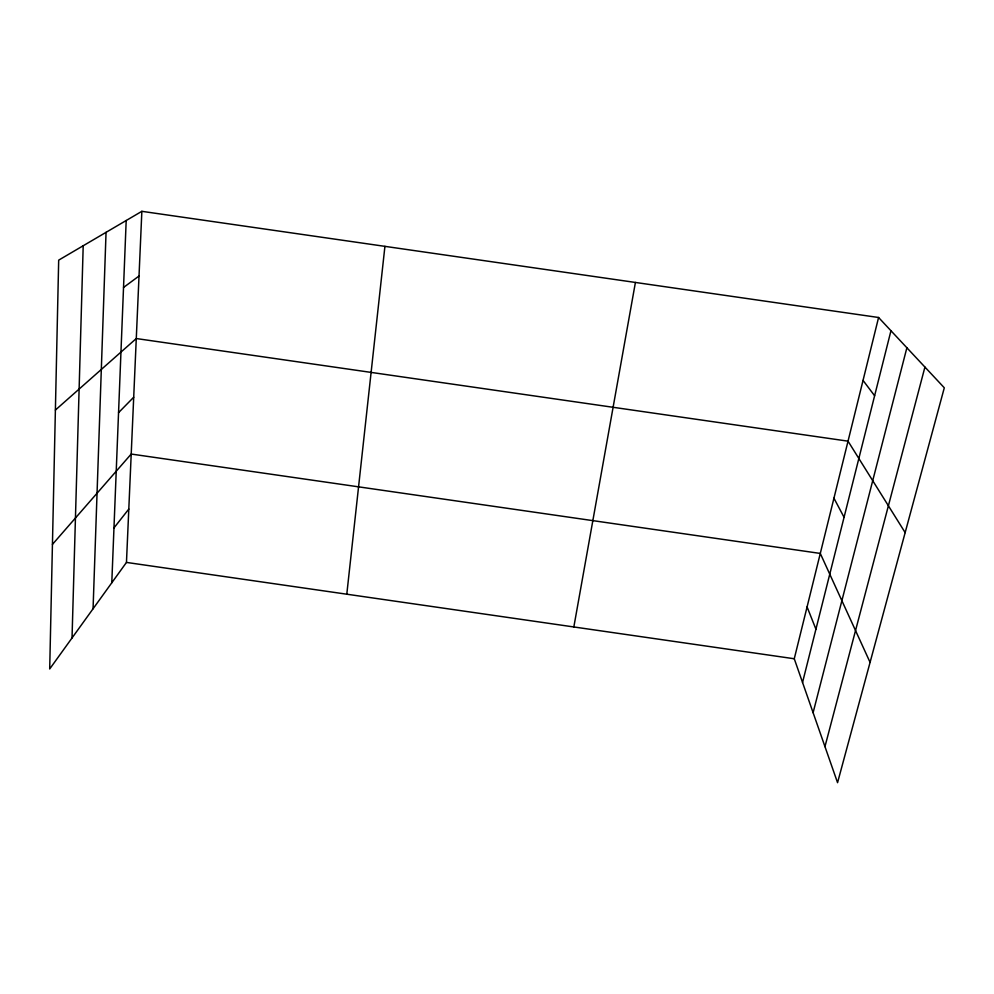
<?xml version="1.0" encoding="UTF-8"?>
<svg xmlns="http://www.w3.org/2000/svg" width="994" height="994" viewBox="0 0 994 994"><rect width="100%" height="100%" fill="white"/><g stroke="black" fill="none" stroke-linecap="round" stroke-linejoin="round"><path stroke-width="1.49" d="M72.028 637.962L83.198 245.754M93.063 608.775L106.047 232.347M111.788 582.782L126.188 220.519M141.856 211.324L58.683 260.142L49.7 668.962L126.462 562.418L141.856 211.324L878.584 317.496L944.3 387.797L837.557 782.676L794.268 658.761L878.584 317.496M346.794 594.201L384.926 246.35M573.836 626.966L635.414 282.458M802.543 682.456L890.959 330.741M813.104 712.686L906.876 347.763M824.958 746.631L924.929 367.072M113.962 527.913L128.798 509.077M52.434 544.401L131.208 454.047L820.286 553.434L870.073 662.364M118.547 412.659L133.705 397.227M55.391 410.062L136.277 338.544L848.031 441.162L905.161 532.61M123.529 287.477L139.011 276.034M126.462 562.418L794.268 658.761M863.04 380.404L874.621 395.749M833.941 498.205L844.068 517.29M807.078 606.924L815.925 629.19"/></g></svg>
